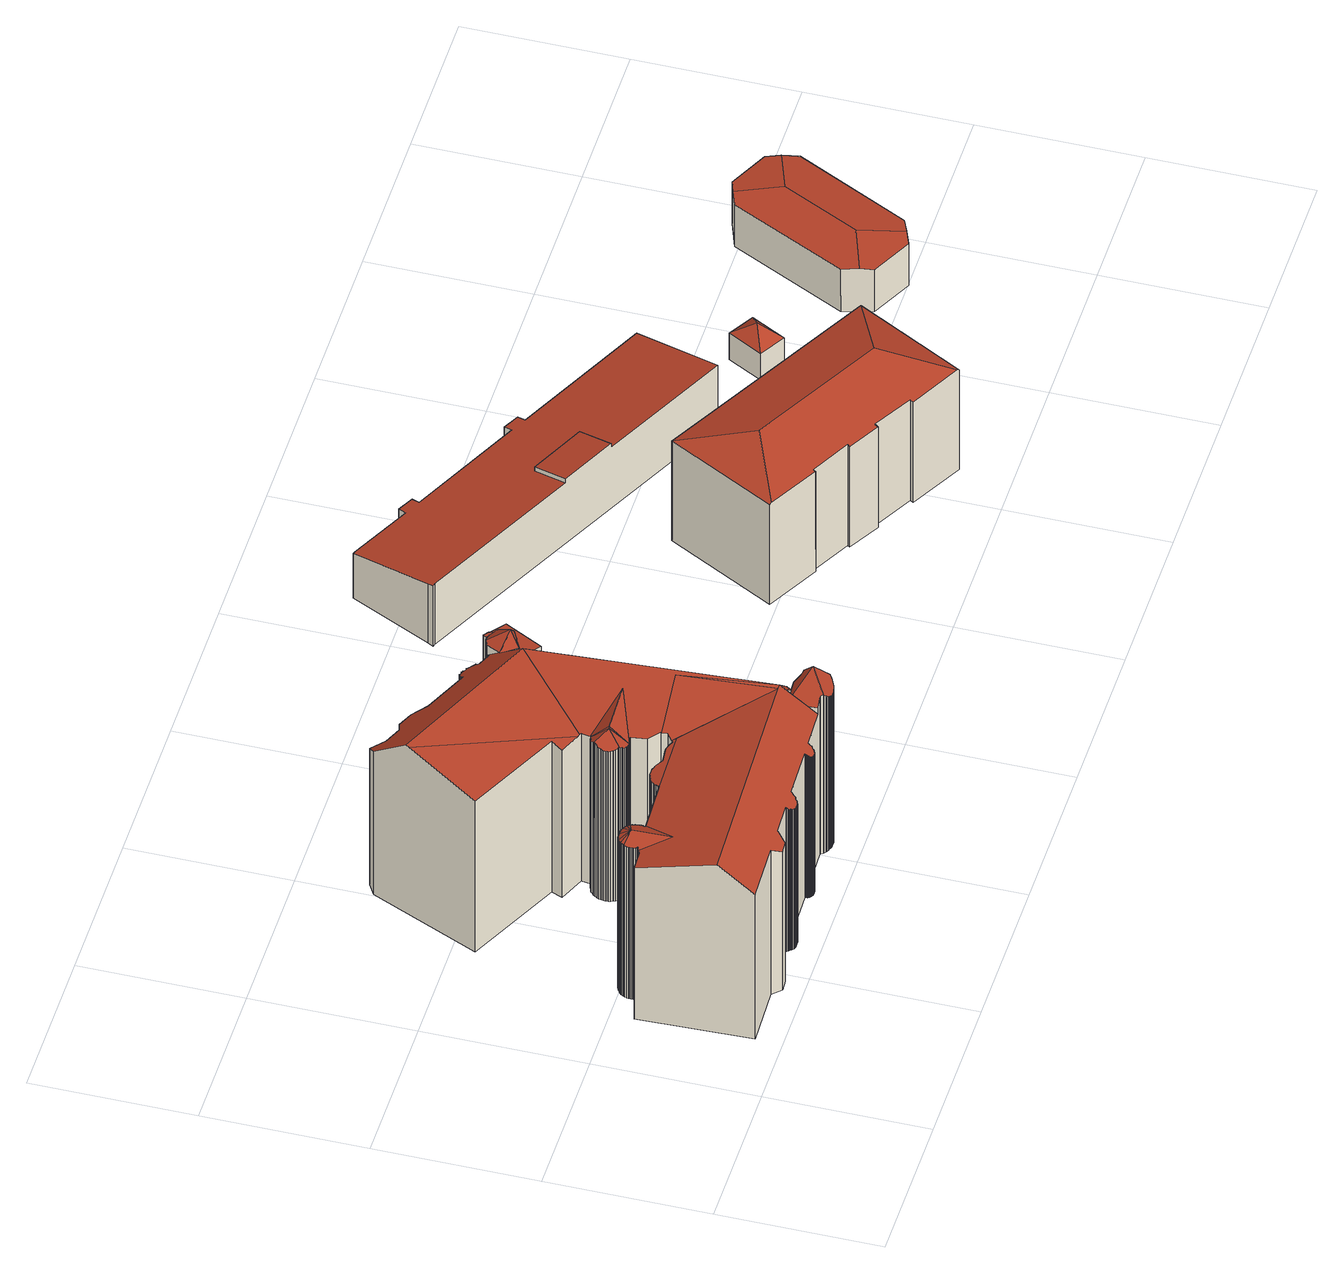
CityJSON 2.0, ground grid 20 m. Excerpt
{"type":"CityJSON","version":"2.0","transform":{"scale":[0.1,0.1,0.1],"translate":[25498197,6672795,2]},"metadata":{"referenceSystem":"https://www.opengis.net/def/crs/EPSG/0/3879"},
"CityObjects":{
"building1":{"type":"Building","attributes":{"dateOfConstruction":"1903-01-01","measuredHeight":26.8,"class":"Asuinkerrostalot","function":"Muut kerrostalot","usage":"Asuinrakennus","roofType":"2100;9993;2100;3900;9999","storeysAboveGround":5},"address":[{"Country":"Finland","Locality":"Helsinki","ThoroughfareNumber":"13","ThoroughfareName":"Luotsikatu","PostCode":"00160"}],"geometry":[{"type":"MultiSurface","lod":"2","boundaries":[[[0,1,2,3]],[[3,2,4,5]],[[6,7,1,0]],[[8,9,10,11,12,13,14,15,16,17,18,19,20,21,22,23,24,25,26,27,28,29,30,31,32,33,34,35,36,37,38,39,40,41,42,43,44,45,46,47,48,49,50,51,52,53,54,55,56,57,58,59,60,61,62,63,64,65,66,67,68,69,70,71,72,73,74,75,76,77,78,79,80]],[[81,82,83,84,85]],[[81,86,87,88,89,82]],[[81,90,91,92,93,94,95,86]],[[81,96,97,98,99,100,101,90]],[[102,103,104,105,96,81]],[[106,107,108,102,81]],[[109,110,111,112,113]],[[111,114,115,116,112]],[[117,118,119,120,121,122,123,124,125,126,127,128,129,130,131,132,133,134,135,136,137,138,139,140,141,142,143,144,145,146,147]],[[148,149,150,151,152,153,154,155,156,157,158,159]],[[160,161,162,163,164,165,166,167,168,169,148,170]],[[171,149,148]],[[169,171,148]],[[171,172,173,174,149]],[[169,172,171]],[[80,175,176,177,118]],[[178,179,180,115]],[[79,181,182,183,184,185,186,187,188,189,190,191,192,193,194,195,196,197,198,199,200,4,2,1,7,201,202,203,204,205,206,207,208,209,210,211,212,213,214,215,216,217,218,219,220,221,222,223,224,225,226,227,228,229,230,231,232,233,234,235,236,237,238,239,240,241,242,243,244,245,246,247,248,249,250,251,252,253,254,255,256,257,178,115]],[[80,79,175]],[[258,259,260,261,262,263,264,180]],[[179,265,258,180]],[[78,266,181,79]],[[267,266,78]],[[268,269,270,271,272,273,274]],[[77,275,276,277,278,268,274]],[[258,279,280,281,282,283,284,285,286,287,288,289,290,291,292,293,294,259]],[[295,296,297,298,299,300,301,302,258,265]],[[302,303,304,305,306,307,308,309,310,311,312,313,314,315,279,258]],[[316,317,318,319,320,321,322,323,324,325,326,327,328,329,330,331,332,333,334,335,268,278]],[[335,336,337,338,339,340,341,342,343,344,345,346,347,348,349,350,351,269,268]],[[352,353,354,355]],[[274,78,77]],[[356,75,74,357]],[[357,74,73,358]],[[358,73,72,359]],[[359,72,71,360]],[[360,71,70,361]],[[70,69,361]],[[361,69,68,362]],[[362,68,67,363]],[[363,67,66,364]],[[364,66,65,365]],[[365,65,64,366]],[[366,64,63,367]],[[367,63,62,368]],[[368,62,61,369]],[[369,61,60,370]],[[370,60,59,371]],[[371,59,58,372]],[[372,58,57,373]],[[373,57,56,374]],[[56,55,374]],[[374,55,54,375]],[[375,54,53,376]],[[376,53,52,377]],[[377,52,51,378]],[[378,51,50,379]],[[379,50,49,380]],[[380,49,48,381]],[[381,48,47,382]],[[382,47,46,383]],[[383,46,45,384]],[[384,45,44,385]],[[44,43,385]],[[385,43,42,386]],[[386,42,41,387]],[[387,41,40,388]],[[388,40,39,389]],[[389,39,38,390]],[[390,38,37,391]],[[391,37,36,392]],[[392,36,35,393]],[[393,35,34,394]],[[394,34,33,395]],[[395,33,32,396]],[[396,32,31,397]],[[397,31,30,398]],[[398,30,29,399]],[[399,29,28,400]],[[400,28,27,401]],[[401,27,26,402]],[[402,26,25,403]],[[403,25,24,404]],[[404,24,23,405]],[[405,23,22,406]],[[406,22,21,407]],[[407,21,20,408]],[[408,20,19,409]],[[409,19,18,410]],[[410,18,17,411]],[[411,17,16,412]],[[412,16,15,413]],[[413,15,14,414]],[[414,14,13,415]],[[415,13,12,416]],[[416,12,11,417]],[[417,11,10,418]],[[418,10,9,419]],[[420,421,422,423]],[[423,422,424,425]],[[425,424,426,427]],[[427,426,428,429]],[[430,431,432,433]],[[433,432,434,435]],[[435,434,436,437]],[[437,436,438,439]],[[439,438,421,420]],[[440,85,84,441]],[[441,84,83,442]],[[442,83,82,443]],[[443,82,89,444]],[[444,89,88,445]],[[445,88,87,446]],[[446,87,86,447]],[[448,95,94,449]],[[449,94,93,450]],[[450,93,92,451]],[[451,92,91,452]],[[452,91,90,453]],[[454,101,100,455]],[[455,100,99,456]],[[456,99,98,457]],[[457,98,97,458]],[[459,105,104,460]],[[460,104,103,461]],[[461,103,102,462]],[[463,108,107,464]],[[464,107,106,465]],[[466,467,468,469]],[[469,468,470,471]],[[471,470,472,473]],[[473,472,474,475]],[[475,474,476,477]],[[477,476,478,479]],[[479,478,480,481]],[[481,480,482,483]],[[484,110,109,485]],[[485,109,113,486]],[[487,488,489,490]],[[490,489,491,492]],[[492,491,493,494]],[[494,493,495,496]],[[496,495,497,498]],[[498,497,499,500]],[[500,499,501,502]],[[502,501,503,504]],[[504,503,505,506]],[[506,505,507,508]],[[508,507,509,510]],[[510,509,511,512]],[[512,511,513,514]],[[514,513,515,516]],[[516,515,517,518]],[[518,517,519,520]],[[520,519,521,522]],[[522,521,523,524]],[[524,523,525,526]],[[526,525,527,528]],[[528,527,529,530]],[[530,529,531,532]],[[532,531,533,534]],[[534,533,535,536]],[[536,535,537,538]],[[538,537,539,540]],[[540,539,541,542]],[[542,541,543,544]],[[544,543,545,546]],[[546,545,547,548]],[[548,547,549,550]],[[550,549,551,552]],[[552,551,553,554]],[[554,553,555,556]],[[556,555,557,558]],[[558,557,559,560]],[[560,559,561,562]],[[562,561,563,564]],[[564,563,565,566]],[[566,565,567,568]],[[568,567,569,570]],[[570,569,571,572]],[[572,571,573,574]],[[575,146,145,576]],[[576,145,144,577]],[[577,144,143,578]],[[578,143,142,579]],[[579,142,141,580]],[[580,141,140,581]],[[581,140,139,582]],[[582,139,138,583]],[[583,138,137,584]],[[584,137,136,585]],[[585,136,135,586]],[[586,135,134,587]],[[587,134,133,588]],[[588,133,132,589]],[[589,132,131,590]],[[590,131,130,591]],[[591,130,129,592]],[[592,129,128,593]],[[593,128,127,594]],[[594,127,126,595]],[[595,126,125,596]],[[596,125,124,597]],[[597,124,123,598]],[[598,123,122,599]],[[599,122,121,600]],[[600,121,120,601]],[[601,120,119,602]],[[603,604,605,606]],[[606,605,607,608]],[[608,607,609,610]],[[610,609,611,612]],[[613,614,615,616]],[[616,615,617,618]],[[618,617,619,620]],[[620,619,604,603]],[[621,622,623,624]],[[624,623,625,626]],[[627,628,629,630]],[[630,629,631,632]],[[633,158,157,634]],[[634,157,156,635]],[[635,156,155,636]],[[636,155,154,637]],[[637,154,153,638]],[[638,153,152,639]],[[639,152,151,640]],[[640,151,150,641]],[[641,150,149,642]],[[643,169,168,644]],[[644,168,167,645]],[[645,167,166,646]],[[646,166,165,647]],[[647,165,164,648]],[[648,164,163,649]],[[649,163,162,650]],[[650,162,161,651]],[[651,161,160,652]],[[653,654,655,656]],[[656,655,657,658]],[[658,657,659,660]],[[661,662,663,664]],[[665,256,255,666]],[[666,255,254,667]],[[667,254,253,668]],[[668,253,252,669]],[[669,252,251,670]],[[670,251,250,671]],[[671,250,249,672]],[[672,249,248,673]],[[673,248,247,674]],[[674,247,246,675]],[[675,246,245,676]],[[676,245,244,677]],[[677,244,243,678]],[[678,243,242,679]],[[679,242,241,680]],[[680,241,240,681]],[[681,240,239,682]],[[682,239,238,683]],[[683,238,237,684]],[[684,237,236,685]],[[685,236,235,686]],[[686,235,234,687]],[[687,234,233,688]],[[688,233,232,689]],[[689,232,231,690]],[[690,231,230,691]],[[691,230,229,692]],[[692,229,228,693]],[[693,228,227,694]],[[694,227,226,695]],[[695,226,225,696]],[[696,225,224,697]],[[697,224,223,698]],[[698,223,222,699]],[[699,222,221,700]],[[700,221,220,701]],[[701,220,219,702]],[[702,219,218,703]],[[703,218,217,704]],[[704,217,216,705]],[[705,216,215,706]],[[706,215,214,707]],[[707,214,213,708]],[[708,213,212,709]],[[709,212,211,710]],[[710,211,210,711]],[[711,210,209,712]],[[712,209,208,713]],[[713,208,207,714]],[[714,207,206,715]],[[715,206,205,716]],[[716,205,204,717]],[[717,204,203,718]],[[718,203,202,719]],[[719,202,201,720]],[[720,201,7,6]],[[5,4,200,721]],[[721,200,199,722]],[[722,199,198,723]],[[723,198,197,724]],[[724,197,196,725]],[[725,196,195,726]],[[726,195,194,727]],[[727,194,193,728]],[[728,193,192,729]],[[729,192,191,730]],[[730,191,190,731]],[[731,190,189,732]],[[732,189,188,733]],[[733,188,187,734]],[[734,187,186,735]],[[735,186,185,736]],[[736,185,184,737]],[[737,184,183,738]],[[738,183,182,739]],[[264,263,573]],[[574,573,263,262,740]],[[740,262,261,741]],[[741,261,260,742]],[[178,265,179]],[[743,78,274]],[[743,273,267]],[[744,272,271,745]],[[745,271,270,746]],[[747,278,277,748]],[[748,277,276,749]],[[76,275,77]],[[750,259,294,751]],[[751,294,293,752]],[[752,293,292,753]],[[753,292,291,754]],[[754,291,290,755]],[[755,290,289,756]],[[756,289,288,757]],[[757,288,287,758]],[[758,287,286,759]],[[759,286,285,760]],[[760,285,284,761]],[[761,284,283,762]],[[762,283,282,763]],[[763,282,281,764]],[[764,281,280,765]],[[766,302,301,767]],[[767,301,300,768]],[[768,300,299,769]],[[769,299,298,770]],[[770,298,297,771]],[[771,297,296,772]],[[257,295,265,178]],[[773,315,314,774]],[[774,314,313,775]],[[775,313,312,776]],[[776,312,311,777]],[[777,311,310,778]],[[778,310,309,779]],[[779,309,308,780]],[[780,308,307,781]],[[781,307,306,782]],[[782,306,305,783]],[[783,305,304,784]],[[784,304,303,785]],[[785,303,302,766]],[[786,334,333,787]],[[787,333,332,788]],[[788,332,331,789]],[[789,331,330,790]],[[790,330,329,791]],[[791,329,328,792]],[[792,328,327,793]],[[793,327,326,794]],[[794,326,325,795]],[[795,325,324,796]],[[796,324,323,797]],[[797,323,322,798]],[[798,322,321,799]],[[799,321,320,800]],[[800,320,319,801]],[[801,319,318,802]],[[802,318,317,803]],[[803,317,316,804]],[[805,351,350,806]],[[806,350,349,807]],[[807,349,348,808]],[[808,348,347,809]],[[809,347,346,810]],[[810,346,345,811]],[[811,345,344,812]],[[812,344,343,813]],[[813,343,342,814]],[[814,342,341,815]],[[815,341,340,816]],[[816,340,339,817]],[[817,339,338,818]],[[818,338,337,819]],[[819,337,336,820]],[[631,629,628,821,170,148,159,625,623,622,611,609,607,605,604,619,617,615,614]],[[739,182,181,266,267,273,272,744]],[[173,172,169,659,657,655,654,663,662,176,175,79,115,114,822]],[[786,787,788,789,790,791,792,793,794,795,796,797,798,799,800,801,802,803,804,747,748,749,356,357,358,359,360,361,362,363,364,365,366,367,368,369,370,371,372,373,374,375,376,377,378,379,380,381,382,383,384,385,386,387,388,389,390,391,392,393,394,395,396,397,398,399,400,401,402,403,404,405,406,407,408,409,410,411,412,413,414,415,416,417,418,419,352,355,823,430,433,435,437,439,420,423,425,427,429,440,441,442,443,444,445,446,447,448,449,450,451,452,453,454,455,456,457,458,459,460,461,462,463,464,465,466,469,471,473,475,477,479,481,483,824,825,575,576,577,578,579,580,581,582,583,584,585,586,587,588,589,590,591,592,593,594,595,596,597,598,599,600,601,602,826,661,664,653,656,658,660,643,644,645,646,647,648,649,650,651,652,827,627,630,632,613,616,618,620,603,606,608,610,612,621,624,626,633,634,635,636,637,638,639,640,641,642,828,829,484,485,486,830,831,487,490,492,494,496,498,500,502,504,506,508,510,512,514,516,518,520,522,524,526,528,530,532,534,536,538,540,542,544,546,548,550,552,554,556,558,560,562,564,566,568,570,572,574,740,741,742,750,751,752,753,754,755,756,757,758,759,760,761,762,763,764,765,773,774,775,776,777,778,779,780,781,782,783,784,785,766,767,768,769,770,771,772,665,666,667,668,669,670,671,672,673,674,675,676,677,678,679,680,681,682,683,684,685,686,687,688,689,690,691,692,693,694,695,696,697,698,699,700,701,702,703,704,705,706,707,708,709,710,711,712,713,714,715,716,717,718,719,720,6,0,3,5,721,722,723,724,725,726,727,728,729,730,731,732,733,734,735,736,737,738,739,744,745,746,805,806,807,808,809,810,811,812,813,814,815,816,817,818,819,820]],[[354,353,8,80,117,147,832,833,834]],[[354,834,835,823,355]],[[830,486,113,112,116,836]],[[484,829,822,114,111,110]],[[829,828,174,173,822]],[[786,820,336,335,334]],[[773,765,280,279,315]],[[747,804,316,278]],[[805,746,270,269,351]],[[750,742,260,259]],[[665,772,296,295,257,256]],[[661,826,177,176,662]],[[653,664,663,654]],[[169,171,149,171]],[[828,642,149,174]],[[643,660,659,169]],[[827,652,160,170,821]],[[633,626,625,159,158]],[[627,827,821,628]],[[613,632,631,614]],[[621,612,611,622]],[[826,602,119,118,177]],[[488,487,831,837]],[[837,831,830,836]],[[80,118,117]],[[575,825,147,146]],[[825,824,838,832,147]],[[838,824,483,482]],[[466,465,106,467]],[[463,462,102,108]],[[459,458,97,96,105]],[[454,453,90,101]],[[448,447,86,95]],[[440,429,428,85]],[[431,430,823,835]],[[356,749,276,275,76,75]],[[352,419,9,8,353]],[[837,836,116,115,180,264,573,571,569,567,565,563,561,559,557,555,553,551,549,547,545,543,541,539,537,535,533,531,529,527,525,523,521,519,517,515,513,511,509,507,505,503,501,499,497,495,493,491,489,488]],[[833,832,838,482,480,478,476,474,472,470,468,467,106,81]],[[833,81,85,428,426,424,422,421,438,436,434,432,431,835,834]]],"semantics":{"surfaces":[{"type":"WallSurface"},{"type":"RoofSurface"},{"type":"GroundSurface"}],"values":[0,0,0,1,1,1,1,1,1,1,1,1,1,1,1,1,1,1,1,1,1,1,1,1,1,1,1,1,1,1,1,1,1,1,0,0,0,0,0,0,0,0,0,0,0,0,0,0,0,0,0,0,0,0,0,0,0,0,0,0,0,0,0,0,0,0,0,0,0,0,0,0,0,0,0,0,0,0,0,0,0,0,0,0,0,0,0,0,0,0,0,0,0,0,0,0,0,0,0,0,0,0,0,0,0,0,0,0,0,0,0,0,0,0,0,0,0,0,0,0,0,0,0,0,0,0,0,0,0,0,0,0,0,0,0,0,0,0,0,0,0,0,0,0,0,0,0,0,0,0,0,0,0,0,0,0,0,0,0,0,0,0,0,0,0,0,0,0,0,0,0,0,0,0,0,0,0,0,0,0,0,0,0,0,0,0,0,0,0,0,0,0,0,0,0,0,0,0,0,0,0,0,0,0,0,0,0,0,0,0,0,0,0,0,0,0,0,0,0,0,0,0,0,0,0,0,0,0,0,0,0,0,0,0,0,0,0,0,0,0,0,0,0,0,0,0,0,0,0,0,0,0,0,0,0,0,0,0,0,0,0,0,0,0,0,0,0,0,0,0,0,0,0,0,0,0,0,0,0,0,0,0,0,0,0,0,0,0,0,0,0,0,0,0,0,0,0,0,0,0,0,0,0,0,0,0,0,0,0,0,0,0,0,0,0,0,0,0,0,0,0,0,0,0,0,0,0,0,0,0,0,0,0,0,0,0,0,0,0,0,0,0,0,0,0,0,0,0,0,0,0,0,0,0,0,0,0,0,0,0,0,0,0,0,0,0,0,0,0,0,0,0,0,0,0,0,0,0,0,0,0,0,0,0,0,0,0,0,0,0,0,0,0,0,0,0,0,0,0,0,0,1,0,1,2,1,0,0,0,0,0,0,0,0,0,0,0,0,0,0,0,0,0,0,0,0,0,0,0,0,0,0,0,0,0,0,0,0,0,0,0,0,1,1,1]}}]},
"building2":{"type":"Building","attributes":{"dateOfConstruction":"2012-01-01","measuredHeight":3.8,"usage":"Muu rakennus","roofType":"2100"},"address":[{"Country":"Finland","Locality":"Helsinki"}],"geometry":[{"type":"Solid","lod":"2","boundaries":[[[[839,840,841,842]],[[843,844,845,846]],[[847,848,849,850,851,852,853,854,843,846,855,839,842]],[[854,856,844,843]],[[852,857,858,853]],[[859,848,847,860]],[[855,861,840,839]],[[848,859,862,849]],[[846,845,861,855]],[[853,858,856,854]],[[859,860,841,840,861,845,844,856,858,857,863,864,862]],[[849,862,864,850]],[[842,841,860,847]],[[850,864,863,851]],[[851,863,857,852]]]],"semantics":{"surfaces":[{"type":"WallSurface"},{"type":"GroundSurface"},{"type":"RoofSurface"}],"values":[[0,0,1,0,0,0,0,0,0,0,2,0,0,0,0]]}}]},
"building3":{"type":"Building","attributes":{"dateOfConstruction":"1880-01-01","measuredHeight":17.9,"class":"Asuinkerrostalot","function":"Muut kerrostalot","usage":"Asuinrakennus","roofType":"3200","storeysAboveGround":3},"address":[{"Country":"Finland","Locality":"Helsinki","ThoroughfareNumber":"20","ThoroughfareName":"Laivastokatu","PostCode":"00160"}],"geometry":[{"type":"Solid","lod":"2","boundaries":[[[[865,866,867,868]],[[868,867,869,870]],[[871,872,873,874]],[[875,876,877,878]],[[865,879,880,881,866]],[[879,882,883,884,880]],[[885,886,883,882]],[[887,888,886,885]],[[889,890,876,875]],[[879,865,868,870,889,875,878,871,874,887,885,882]],[[881,880,884,891]],[[878,877,872,871]],[[870,869,890,889]],[[892,893,886,888]],[[887,874,873,892,888]],[[893,891,884,883,886]],[[873,872,877,876,890,869,867,866,881,891,893,892]]]],"semantics":{"surfaces":[{"type":"WallSurface"},{"type":"GroundSurface"},{"type":"RoofSurface"}],"values":[[0,0,0,0,0,0,0,0,0,1,2,0,0,2,0,2,2]]}}]},
"building4":{"type":"Building","attributes":{"dateOfConstruction":"1987-01-01","measuredHeight":9.9,"class":"Toimistorakennukset","function":"Toimistorakennukset","usage":"Toimistorakennus","roofType":"2100","storeysAboveGround":2},"address":[{"Country":"Finland","Locality":"Helsinki","ThoroughfareNumber":"3","ThoroughfareName":"Laivastokatu","PostCode":"00160"}],"geometry":[{"type":"Solid","lod":"2","boundaries":[[[[894,895,896,897,898,899,900,901]],[[902,903,904,905]],[[906,907,898,897]],[[898,907,908,899]],[[901,909,910,894]],[[911,912,913,914]],[[915,916,902,905]],[[917,918,919,920]],[[921,908,907,906]],[[900,899,908,921]],[[894,910,922,911,914,923,924,917,920,925,926,915,905,904,895]],[[901,900,921,906,897,896,903,902,916,927,928,919,918,929,930,913,912,931,909]],[[904,903,896,895]],[[910,909,931,922]],[[922,931,912,911]],[[919,928,925,920]],[[924,929,918,917]],[[925,928,927,926]],[[926,927,916,915]],[[914,913,930,923]],[[923,930,929,924]]]],"semantics":{"surfaces":[{"type":"WallSurface"},{"type":"RoofSurface"},{"type":"GroundSurface"}],"values":[[0,0,0,1,0,0,0,0,0,0,2,1,0,0,0,0,0,0,0,0,0]]}}]},
"building5":{"type":"Building","attributes":{"dateOfConstruction":"2002-01-01","measuredHeight":5.9,"usage":"Muuntamo","roofType":"3500"},"address":[{"Country":"Finland","Locality":"Helsinki"}],"geometry":[{"type":"Solid","lod":"2","boundaries":[[[[932,933,934,935]],[[936,937,938]],[[933,936,934]],[[932,935,939,940]],[[933,937,936]],[[935,934,938,939]],[[940,937,933,932]],[[939,938,937,940]],[[936,938,934]]]],"semantics":{"surfaces":[{"type":"WallSurface"},{"type":"RoofSurface"},{"type":"GroundSurface"}],"values":[[0,1,1,2,1,0,0,0,1]]}}]},
"building6":{"type":"Building","attributes":{"dateOfConstruction":"1600-01-01","measuredHeight":7.1,"class":"Muut pelastustoimen rakennukset","function":"Muut palo- ja pelastustoimen rakennukset","usage":"Tehdas","roofType":"3200","storeysAboveGround":2},"address":[{"Country":"Finland","Locality":"Helsinki","ThoroughfareNumber":"5","ThoroughfareName":"Laivastokatu","PostCode":"00160"}],"geometry":[{"type":"Solid","lod":"2","boundaries":[[[[941,942,943,944,945,946,947,948]],[[945,949,950,946]],[[947,946,950,951,952]],[[941,953,954,942]],[[945,944,955,956,949]],[[957,958,959,956,955,960]],[[947,952,961,948]],[[943,960,955,944]],[[959,951,950,949,956]],[[954,953,962,958,957]],[[943,942,954,957,960]],[[962,961,952,951,959,958]],[[941,948,961,962,953]]]],"semantics":{"surfaces":[{"type":"GroundSurface"},{"type":"WallSurface"},{"type":"RoofSurface"}],"values":[[0,1,1,1,1,2,1,1,2,2,1,2,1]]}}]}
},
"vertices":[
[356,96,84],[356,96,295],[357,95,295],[357,95,84],[357,94,295],[357,94,84],[355,97,84],[355,97,296],[8,54,342],[10,10,305],[85,13,305],[96,2,296],[110,3,296],[118,14,305],[158,16,305],[158,15,304],[159,14,303],[159,13,302],[160,12,301],[161,11,301],[162,10,300],[163,9,299],[164,8,299],[165,8,298],[166,7,298],[167,7,297],[169,7,297],[170,7,297],[171,7,297],[172,7,297],[174,7,297],[175,7,297],[176,8,298],[177,8,298],[178,9,299],[179,10,299],[180,11,300],[181,11,301],[182,12,301],[182,13,302],[183,15,303],[184,16,304],[184,17,305],[248,19,305],[248,19,304],[249,18,304],[249,17,303],[249,16,302],[250,15,301],[250,14,300],[251,14,300],[251,13,299],[252,12,299],[253,12,298],[254,11,298],[255,11,298],[255,11,297],[256,11,297],[257,11,297],[258,11,297],[259,11,297],[260,11,297],[261,11,298],[261,12,298],[262,12,298],[263,12,299],[263,13,299],[264,13,299],[264,14,300],[265,15,300],[265,15,301],[266,16,302],[266,17,302],[266,18,303],[266,19,304],[266,20,305],[315,22,305],[314,34,315],[312,58,335],[312,66,342],[306,66,342],[55,167,325],[40,175,317],[39,174,317],[38,172,317],[38,171,317],[45,179,316],[44,178,316],[42,177,316],[41,176,317],[54,181,316],[52,181,316],[51,181,316],[49,181,316],[48,180,316],[46,180,316],[63,179,317],[62,180,316],[61,181,316],[59,181,316],[57,181,316],[55,181,316],[68,176,317],[67,177,317],[65,178,317],[64,179,317],[71,172,317],[70,174,317],[69,175,317],[181,295,315],[175,281,310],[201,270,311],[102,439,341],[63,351,315],[204,269,311],[292,360,342],[104,443,342],[223,162,315],[220,166,314],[217,164,315],[212,167,314],[207,169,313],[204,169,313],[186,167,313],[184,169,313],[183,170,312],[181,171,312],[179,173,311],[177,174,311],[175,174,311],[173,175,311],[171,176,311],[169,176,310],[167,176,310],[164,176,310],[162,175,310],[160,175,311],[158,174,311],[156,173,311],[154,172,311],[152,171,312],[150,170,312],[149,168,312],[147,167,313],[146,165,313],[145,163,314],[144,161,314],[143,159,315],[202,234,332],[203,256,312],[201,255,312],[199,255,313],[198,254,313],[196,254,314],[194,253,314],[192,252,315],[191,250,317],[189,249,318],[188,248,319],[188,247,320],[190,217,317],[192,216,316],[193,215,314],[195,214,313],[197,213,312],[198,213,312],[200,212,311],[202,212,311],[204,212,310],[206,212,310],[189,218,318],[205,235,332],[269,237,332],[205,257,311],[205,256,312],[298,183,340],[227,180,316],[228,173,316],[318,371,315],[309,384,316],[304,390,316],[348,68,306],[347,76,306],[349,76,304],[350,77,303],[351,77,302],[352,78,301],[353,79,300],[354,79,299],[354,80,298],[355,81,297],[356,82,297],[356,83,296],[357,84,296],[357,85,295],[357,87,295],[358,88,294],[358,89,294],[358,90,294],[357,91,294],[357,93,294],[355,98,297],[354,99,297],[353,100,298],[352,100,299],[351,101,300],[350,102,301],[349,102,302],[348,103,303],[347,103,304],[346,103,305],[343,141,305],[354,153,294],[352,175,294],[340,187,305],[338,219,305],[341,229,302],[342,240,299],[343,251,298],[343,262,297],[342,273,298],[339,283,299],[336,294,302],[332,304,305],[330,334,305],[331,334,304],[333,334,303],[334,335,301],[335,336,300],[336,336,299],[337,337,298],[338,338,297],[338,339,296],[339,340,296],[340,341,295],[340,343,294],[341,344,294],[341,345,294],[341,346,293],[341,348,293],[341,349,293],[341,350,293],[341,351,293],[340,353,293],[340,354,294],[339,355,294],[339,356,295],[338,357,296],[337,358,296],[336,359,297],[335,360,298],[334,360,299],[333,361,300],[332,362,301],[331,362,303],[330,362,304],[328,363,305],[327,376,305],[322,382,338],[317,409,320],[316,409,319],[314,408,318],[313,408,317],[312,407,316],[305,390,316],[318,371,316],[348,65,304],[348,60,304],[340,35,353],[353,49,332],[352,50,330],[351,51,328],[349,52,327],[348,60,315],[312,58,315],[315,22,315],[321,22,324],[322,21,326],[324,19,328],[337,401,320],[336,402,320],[336,403,319],[335,404,318],[334,405,318],[333,406,318],[331,407,317],[330,408,317],[329,409,317],[327,409,317],[326,410,317],[324,410,318],[323,410,318],[321,410,318],[320,410,319],[318,410,319],[327,376,316],[327,377,319],[329,377,319],[330,378,319],[331,379,320],[333,380,321],[334,381,322],[335,382,324],[336,383,323],[336,384,322],[337,386,321],[338,387,320],[338,388,320],[339,390,319],[339,391,319],[339,393,319],[339,394,319],[339,396,319],[338,397,319],[338,399,319],[337,400,320],[325,18,326],[327,16,324],[328,15,322],[330,14,320],[332,14,319],[334,13,318],[336,12,317],[338,12,316],[340,12,316],[342,12,316],[344,12,316],[346,13,316],[348,13,317],[350,14,318],[352,15,320],[353,16,321],[355,17,323],[356,18,325],[358,20,327],[358,20,328],[359,21,326],[360,23,325],[361,25,323],[361,27,323],[361,29,322],[361,31,322],[361,33,321],[361,35,321],[361,37,322],[360,39,322],[360,41,323],[359,43,324],[358,44,326],[357,46,327],[355,47,329],[354,49,331],[5,150,84],[5,150,316],[30,151,316],[30,151,84],[266,20,84],[266,19,84],[266,18,84],[266,17,84],[266,16,84],[265,15,84],[264,14,84],[264,13,84],[263,13,84],[263,12,84],[262,12,84],[261,12,84],[261,11,84],[260,11,84],[259,11,84],[258,11,84],[257,11,84],[256,11,84],[255,11,84],[254,11,84],[253,12,84],[252,12,84],[251,13,84],[251,14,84],[250,14,84],[250,15,84],[249,16,84],[249,17,84],[249,18,84],[248,19,84],[184,17,84],[184,16,84],[183,15,84],[182,13,84],[182,12,84],[181,11,84],[180,11,84],[179,10,84],[178,9,84],[177,8,84],[176,8,84],[175,7,84],[174,7,84],[172,7,84],[171,7,84],[170,7,84],[169,7,84],[167,7,84],[166,7,84],[165,8,84],[164,8,84],[163,9,84],[162,10,84],[161,11,84],[160,12,84],[159,13,84],[159,14,84],[158,15,84],[158,16,84],[118,14,84],[110,3,84],[96,2,84],[85,13,84],[10,10,84],[36,164,84],[36,164,316],[36,165,316],[36,165,84],[36,167,316],[36,167,84],[37,168,316],[37,168,84],[37,170,316],[37,170,84],[37,156,84],[37,156,316],[37,157,316],[37,157,84],[36,159,316],[36,159,84],[36,160,316],[36,160,84],[36,162,316],[36,162,84],[38,171,84],[38,172,84],[39,174,84],[40,175,84],[41,176,84],[42,177,84],[44,178,84],[45,179,84],[46,180,84],[48,180,84],[49,181,84],[51,181,84],[52,181,84],[54,181,84],[55,181,84],[57,181,84],[59,181,84],[61,181,84],[62,180,84],[64,179,84],[65,178,84],[67,177,84],[68,176,84],[69,175,84],[70,174,84],[71,172,84],[72,171,84],[72,171,317],[73,169,316],[73,169,84],[74,168,316],[74,168,84],[74,166,316],[74,166,84],[74,165,316],[74,165,84],[75,163,316],[75,163,84],[75,161,316],[75,161,84],[75,159,316],[75,159,84],[74,158,316],[74,158,84],[175,281,84],[181,295,84],[63,351,84],[143,477,84],[143,477,304],[164,468,305],[164,468,84],[183,473,295],[183,473,84],[202,465,294],[202,465,84],[211,447,305],[211,447,84],[267,422,305],[267,422,84],[267,423,304],[267,423,84],[268,424,303],[268,424,84],[269,425,302],[269,425,84],[270,426,301],[270,426,84],[271,427,300],[271,427,84],[272,427,300],[272,427,84],[273,428,299],[273,428,84],[274,429,298],[274,429,84],[275,429,297],[275,429,84],[276,429,297],[276,429,84],[278,430,296],[278,430,84],[279,430,296],[279,430,84],[280,430,295],[280,430,84],[281,429,295],[281,429,84],[283,429,295],[283,429,84],[284,429,295],[284,429,84],[285,428,295],[285,428,84],[286,428,295],[286,428,84],[287,427,295],[287,427,84],[288,426,295],[288,426,84],[289,425,295],[289,425,84],[290,425,296],[290,425,84],[291,424,296],[291,424,84],[292,422,297],[292,422,84],[292,421,297],[292,421,84],[293,420,298],[293,420,84],[293,419,299],[293,419,84],[293,418,300],[293,418,84],[294,416,301],[294,416,84],[294,415,302],[294,415,84],[293,414,302],[293,414,84],[293,413,303],[293,413,84],[293,411,304],[293,411,84],[293,410,305],[293,410,84],[308,404,305],[308,404,84],[309,405,304],[309,405,84],[310,406,303],[310,406,84],[312,407,302],[312,407,84],[144,161,84],[145,163,84],[146,165,84],[147,167,84],[149,168,84],[150,170,84],[152,171,84],[154,172,84],[156,173,84],[158,174,84],[160,175,84],[162,175,84],[164,176,84],[167,176,84],[169,176,84],[171,176,84],[173,175,84],[175,174,84],[177,174,84],[179,173,84],[181,171,84],[183,170,84],[184,169,84],[186,167,84],[204,169,84],[207,169,84],[212,167,84],[217,164,84],[183,233,84],[183,233,314],[183,235,314],[183,235,84],[183,237,314],[183,237,84],[184,239,315],[184,239,84],[184,241,316],[184,241,84],[185,225,84],[185,225,315],[184,227,314],[184,227,84],[183,229,314],[183,229,84],[183,231,314],[183,231,84],[185,243,84],[185,243,317],[186,244,318],[186,244,84],[187,246,319],[187,246,84],[187,220,84],[187,220,317],[186,222,316],[186,222,84],[185,224,315],[185,224,84],[188,248,84],[189,249,84],[191,250,84],[192,252,84],[194,253,84],[196,254,84],[198,254,84],[199,255,84],[201,255,84],[203,256,84],[206,212,84],[204,212,84],[202,212,84],[200,212,84],[198,213,84],[197,213,84],[195,214,84],[193,215,84],[192,216,84],[190,217,84],[214,213,84],[214,213,312],[212,213,312],[212,213,84],[210,212,311],[210,212,84],[208,212,311],[208,212,84],[227,181,84],[227,181,316],[216,193,313],[216,193,84],[328,363,84],[330,362,84],[331,362,84],[332,362,84],[333,361,84],[334,360,84],[335,360,84],[336,359,84],[337,358,84],[338,357,84],[339,356,84],[339,355,84],[340,354,84],[340,353,84],[341,351,84],[341,350,84],[341,349,84],[341,348,84],[341,346,84],[341,345,84],[341,344,84],[340,343,84],[340,341,84],[339,340,84],[338,339,84],[338,338,84],[337,337,84],[336,336,84],[335,336,84],[334,335,84],[333,334,84],[331,334,84],[330,334,84],[332,304,84],[336,294,84],[339,283,84],[342,273,84],[343,262,84],[343,251,84],[342,240,84],[341,229,84],[338,219,84],[340,187,84],[352,175,84],[354,153,84],[343,141,84],[346,103,84],[347,103,84],[348,103,84],[349,102,84],[350,102,84],[351,101,84],[352,100,84],[353,100,84],[354,99,84],[355,98,84],[357,93,84],[357,91,84],[358,90,84],[358,89,84],[358,88,84],[357,87,84],[357,85,84],[357,84,84],[356,83,84],[356,82,84],[355,81,84],[354,80,84],[354,79,84],[353,79,84],[352,78,84],[351,77,84],[350,77,84],[349,76,84],[347,76,84],[313,408,84],[314,408,84],[316,409,84],[335,59,315],[349,52,84],[351,51,84],[352,50,84],[324,19,84],[322,21,84],[321,22,84],[317,409,84],[318,410,84],[320,410,84],[321,410,84],[323,410,84],[324,410,84],[326,410,84],[327,409,84],[329,409,84],[330,408,84],[331,407,84],[333,406,84],[334,405,84],[335,404,84],[336,403,84],[336,402,84],[335,382,84],[334,381,84],[333,380,84],[331,379,84],[330,378,84],[329,377,84],[327,377,84],[337,400,84],[338,399,84],[338,397,84],[339,396,84],[339,394,84],[339,393,84],[339,391,84],[339,390,84],[338,388,84],[338,387,84],[337,386,84],[336,384,84],[336,383,84],[358,20,84],[356,18,84],[355,17,84],[353,16,84],[352,15,84],[350,14,84],[348,13,84],[346,13,84],[344,12,84],[342,12,84],[340,12,84],[338,12,84],[336,12,84],[334,13,84],[332,14,84],[330,14,84],[328,15,84],[327,16,84],[325,18,84],[354,49,84],[355,47,84],[357,46,84],[358,44,84],[359,43,84],[360,41,84],[360,39,84],[361,37,84],[361,35,84],[361,33,84],[361,31,84],[361,29,84],[361,27,84],[361,25,84],[360,23,84],[359,21,84],[189,219,318],[207,268,311],[38,155,84],[74,156,84],[143,159,84],[228,173,84],[189,219,84],[205,256,84],[207,268,84],[123,486,84],[138,495,84],[76,156,315],[57,119,325],[35,153,315],[38,155,317],[123,486,304],[138,495,293],[74,156,316],
[569,469,37],[569,469,75],[573,477,75],[573,477,37],[563,460,37],[563,460,75],[567,467,75],[567,467,37],[572,478,37],[576,485,37],[583,481,37],[582,480,37],[606,467,37],[581,419,37],[551,435,37],[565,460,37],[568,467,37],[565,460,75],[581,419,69],[551,435,75],[576,485,75],[572,478,75],[568,467,75],[583,481,74],[606,467,69],[582,480,74],
[951,89,40],[951,89,194],[953,93,195],[953,93,40],[903,120,196],[903,120,40],[813,167,40],[813,167,195],[812,164,194],[812,164,40],[861,138,40],[861,138,194],[863,141,195],[863,141,40],[1017,54,40],[1017,54,193],[1015,56,194],[1089,189,40],[1089,189,193],[1089,188,193],[818,333,40],[818,333,193],[746,199,40],[746,199,193],[901,116,40],[901,116,194],[999,148,219],[749,198,194],[834,236,219],
[617,553,6],[1048,344,6],[1048,344,99],[886,423,99],[886,423,105],[816,456,105],[816,456,99],[617,553,99],[929,535,74],[1100,453,74],[1100,453,6],[929,535,6],[906,465,89],[906,465,95],[836,498,95],[613,554,99],[613,554,6],[666,662,6],[666,662,74],[669,661,74],[669,661,6],[934,545,6],[934,545,72],[772,623,6],[772,623,72],[767,613,74],[767,613,6],[836,498,89],[617,561,6],[746,623,6],[752,633,6],[909,545,6],[914,555,6],[914,555,72],[909,545,74],[752,633,72],[746,623,74],[617,561,97],
[1142,293,30],[1142,293,69],[1109,311,70],[1109,311,30],[1137,323,89],[1165,336,69],[1132,354,70],[1132,354,30],[1165,336,30],
[1321,198,12],[1270,223,12],[1260,260,12],[1330,403,12],[1366,416,12],[1416,392,12],[1427,354,12],[1357,213,12],[1366,416,76],[1416,392,76],[1421,374,78],[1427,354,76],[1321,198,76],[1270,223,76],[1330,403,76],[1349,410,78],[1265,240,78],[1320,259,83],[1367,355,83],[1260,260,76],[1357,213,76],[1338,205,78]
]}
